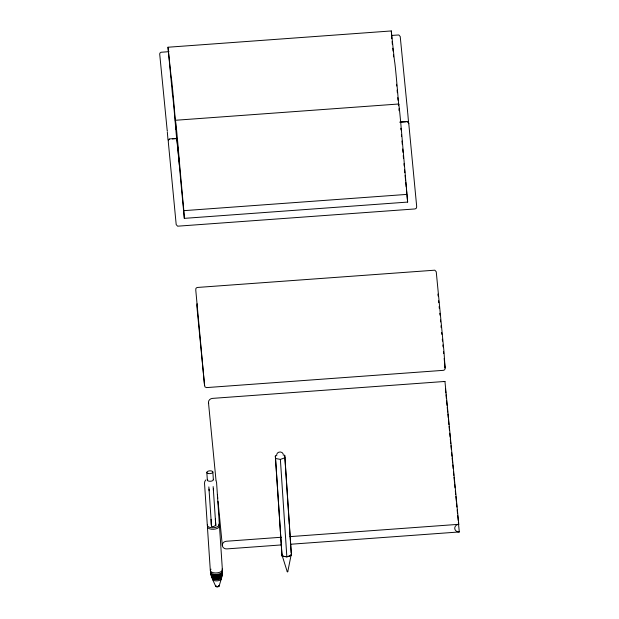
<?xml version="1.0" encoding="UTF-8"?>
<svg xmlns="http://www.w3.org/2000/svg" width="619" height="619" viewBox="0 0 619 619"><rect width="100%" height="100%" fill="white"/><g stroke="black" fill="none" stroke-linecap="round" stroke-linejoin="round"><path stroke-width="0.93" d="M204.572 384.917L204.889 386.852L206.437 387.602L443.521 370.324L444.697 369.729L445.115 368.444L444.009 352.01L436.24 271.756L434.824 270.186L197.09 287.479L195.929 288.33L195.766 290.056L204.564 385.521L196.803 305.639L197.097 303.743M175.904 128.884L175.394 120.272L398.698 104L398.845 104.75A109.648 1.354 85.8 0 1 401.94 136.482L402.211 139.631A95.906 1.192 85.8 0 0 403.449 153.829L407.642 202.08L184.338 218.36L180.887 182.265A76.903 0.952 85.8 0 1 179.672 168.616L179.386 165.227A91.767 1.137 85.8 0 0 176.663 137.975L176.748 138.88L176.678 138.347L169.351 138.935L168.221 140.234M172.361 138.95L176.663 138.633L176.67 138.052L179.394 165.281M287.758 571.677L287.247 571.716L287.758 571.716L291.201 554.663M219.087 586.147L221.262 579.044M276.639 454.586C277.297 451.39 282.163 451.011 283.262 454.098M168.345 140.111L169.335 139.229M205.833 479.942L204.804 481.443L204.518 483.222L207.319 525.384M283.1 454.996L284.709 455.298L284.949 457.797L291.433 555.344L286.852 556.938L282.04 556.024L275.316 455.979L276.84 455.452M275.316 455.979L275.556 458.486L280.376 459.391L284.949 457.797M176.663 138.633L175.695 127.971A91.713 1.137 85.8 0 0 172.453 94.312L167.997 47.23L391.301 30.95L394.117 57.567A59.107 0.735 85.8 0 0 394.566 61.281L394.721 62.202A108.658 1.346 85.8 0 1 397.885 95.117L398.706 104.959L398.698 104M169.01 51.671L161.079 52.259L159.919 53.102L159.702 54.062L167.161 130.114M391.634 35.438L398.814 34.966L400.222 36.529L407.681 112.341M399.975 122.028L406.977 121.525L408.362 122.167M399.959 122.237L405.987 121.804M175.394 120.272L175.541 121.03A109.648 1.354 85.8 0 1 178.636 152.761L178.906 155.911A95.906 1.192 85.8 0 0 180.137 170.101L183.828 210.661L407.132 194.381M458.37 522.366L459.298 531.953A4.318 3.83 -5.5 0 1 454.741 528.448A4.318 3.83 -5.5 0 1 458.787 524.316L444.953 381.443L212.518 398.381A4.318 3.83 -5.5 0 0 208.68 403.495M211.04 519.356C211.675 521.755 209.446 530.104 215.783 525.237L213.153 486.58M281.336 537.246L226.361 541.254A4.318 3.83 -5.5 0 0 222.306 545.393A4.318 3.83 -5.5 0 0 226.864 548.898L280.879 544.96M290.009 536.619L458.787 524.316M290.52 544.256L459.298 531.953M406.845 121.734L408.099 122.152M212.688 579.67L215.76 586.394M216.008 480.623L216.573 482.348L219.366 524.502M444.767 366.843L445.084 367.988L444.156 358.386M281.916 554.779L287.247 571.716M167.997 47.23L170.813 73.847A59.107 0.735 85.8 0 0 171.262 77.561L171.417 78.474A108.658 1.346 85.8 0 1 174.581 111.397L175.401 121.239M400.795 128.226L400.973 129.928M408.525 122.16L407.735 112.998M392.098 41.527L392.376 44.406M392.756 48.236L393.042 51.114M393.413 54.952L393.607 56.871M175.695 127.971L175.618 127.212L175.819 129.557M437.927 294.064L438.113 295.983M438.577 300.788L438.763 302.706M439.134 306.544L439.32 308.463M439.784 313.268L439.97 315.187M440.434 319.984L440.62 321.903M440.991 325.749L441.177 327.668M441.641 332.465L441.834 334.384M442.299 339.189L442.484 341.108M442.856 344.945L443.042 346.864M443.506 351.669L443.691 353.588M445.456 389.08L445.827 392.918M446.013 394.829L446.384 398.667M446.57 400.586L447.034 405.383M447.22 407.302L447.684 412.092M447.877 414.01L448.249 417.848M448.435 419.767L448.899 424.557M449.084 426.476L449.456 430.313M449.734 433.192L450.106 437.022M450.292 438.941L450.756 443.738M450.942 445.657L451.313 449.487M451.591 452.365L451.963 456.203M452.149 458.122L452.613 462.911M452.799 464.83L453.17 468.668M453.448 471.546L453.82 475.377M454.006 477.295L454.47 482.093M454.656 484.012L455.027 487.842M455.305 490.72L455.677 494.558M455.863 496.477L456.327 501.266M456.513 503.185L456.884 507.023M457.162 509.901L457.534 513.731M457.72 515.65L458.184 520.447M291.433 555.344L291.309 554.09A4.712 2.174 -3.8 0 1 290.783 555.22M208.471 402.52L215.992 480.189M217.385 494.573L217.756 498.403M218.035 501.282L222.306 545.393M215.342 519.047L215.814 525.817M208.851 486.898L211.512 526.127M408.71 122.949L416.672 206.305L416.51 208.038L415.125 208.936L177.614 226.19L176.198 224.604L168.291 141.821M404.555 169.784L404.834 172.639M405.105 175.487L405.553 180.237M405.739 182.133L406.188 186.884M406.374 188.78L406.822 193.53M407.008 195.434L407.642 202.08M401.421 134.648L401.584 136.358M167.981 139.747L167.331 132.102M209.013 489.103L209.168 490.79M402.002 141.039L402.304 144.42M402.977 152.336L402.698 149.009M213.354 488.832L213.439 490.395M408.71 123.073L408.757 123.715M398.961 108.782L399.085 110.693M391.301 30.95L391.812 38.649M284.709 455.298L289.282 524.154M289.406 526.065L291.185 552.844M280.376 459.391L286.852 556.938M275.556 458.486L282.04 556.024M219.474 526.026L222.376 569.712M212.859 472.011L213.362 479.648M206.831 472.452L207.334 480.089M207.419 526.908L210.321 570.594M183.828 210.661L184.346 218.546M168.19 140.683L168.229 141.248M167.215 130.586L167.254 131.158M404.199 165.985A76.903 0.952 85.8 0 1 403.983 163.687M403.503 158.425A76.903 0.952 85.8 0 1 403.248 155.477M396.531 84.246A91.713 1.137 85.8 0 1 396.717 86.002M397.112 90.095A91.713 1.137 85.8 0 1 397.352 92.726M397.793 97.616A91.713 1.137 85.8 0 1 398.017 100.177M398.334 103.799A91.713 1.137 85.8 0 1 398.497 105.694M443.846 381.652A4.318 3.83 -5.5 0 1 444.953 381.443M218.7 585.806A1.362 0.627 -3.8 0 1 217.284 586.696A1.362 0.627 -3.8 0 1 216.201 585.837M219.095 523.798A6.043 2.793 -3.8 0 1 213.609 527.721A6.043 2.793 -3.8 0 1 207.45 524.649M218.53 524.703A6.043 2.793 -3.8 0 1 215.265 529.036L213.717 529.245A6.043 2.793 -3.8 0 1 207.558 526.173M222.097 569.008A6.043 2.793 -3.8 0 1 215.83 572.962A6.043 2.793 -3.8 0 1 210.994 569.147M222.151 570.486A5.997 2.77 -3.8 0 1 216.712 574.386A5.997 2.77 -3.8 0 1 210.599 571.329M222.151 571.236A5.942 2.747 -3.8 0 1 216.758 575.09A5.942 2.747 -3.8 0 1 210.7 572.072M222.12 571.979A5.865 2.708 -3.8 0 1 216.805 575.786A5.865 2.708 -3.8 0 1 210.824 572.807M222.074 572.73A5.764 2.662 -3.8 0 1 216.843 576.467A5.764 2.662 -3.8 0 1 210.971 573.542M222.004 573.542A5.633 2.6 -3.8 0 1 216.89 577.194A5.633 2.6 -3.8 0 1 211.156 574.331M213.222 479.299A3.018 1.393 -3.8 0 1 211.257 481.156L210.483 481.257A3.018 1.393 -3.8 0 1 207.674 479.369M221.811 574.981A5.331 2.461 -3.8 0 1 216.975 578.448A5.331 2.461 -3.8 0 1 211.536 575.732M221.679 575.74A5.145 2.375 -3.8 0 1 216.341 579.105A5.145 2.375 -3.8 0 1 212.224 575.848M221.525 576.49A4.937 2.283 -3.8 0 1 215.768 579.709A4.937 2.283 -3.8 0 1 213.191 576.072M221.919 574.231A5.501 2.538 -3.8 0 1 216.929 577.798A5.501 2.538 -3.8 0 1 211.327 575.005M218.855 585.559A1.725 0.797 -3.8 0 1 217.702 586.835A1.725 0.797 -3.8 0 1 215.722 585.984M221.362 578.502A4.449 2.058 -3.8 0 1 216.542 580.901A4.449 2.058 -3.8 0 1 212.58 578.61M290.079 555.723A4.712 2.174 -3.8 0 1 286.821 556.597M285.599 556.613A4.712 2.174 -3.8 0 1 282.024 554.206M207.806 473.373A3.018 1.393 -3.8 0 0 212.789 472.382A3.018 1.393 -3.8 0 0 208.936 470.943A3.018 1.393 -3.8 0 0 207.806 473.373"/></g></svg>
